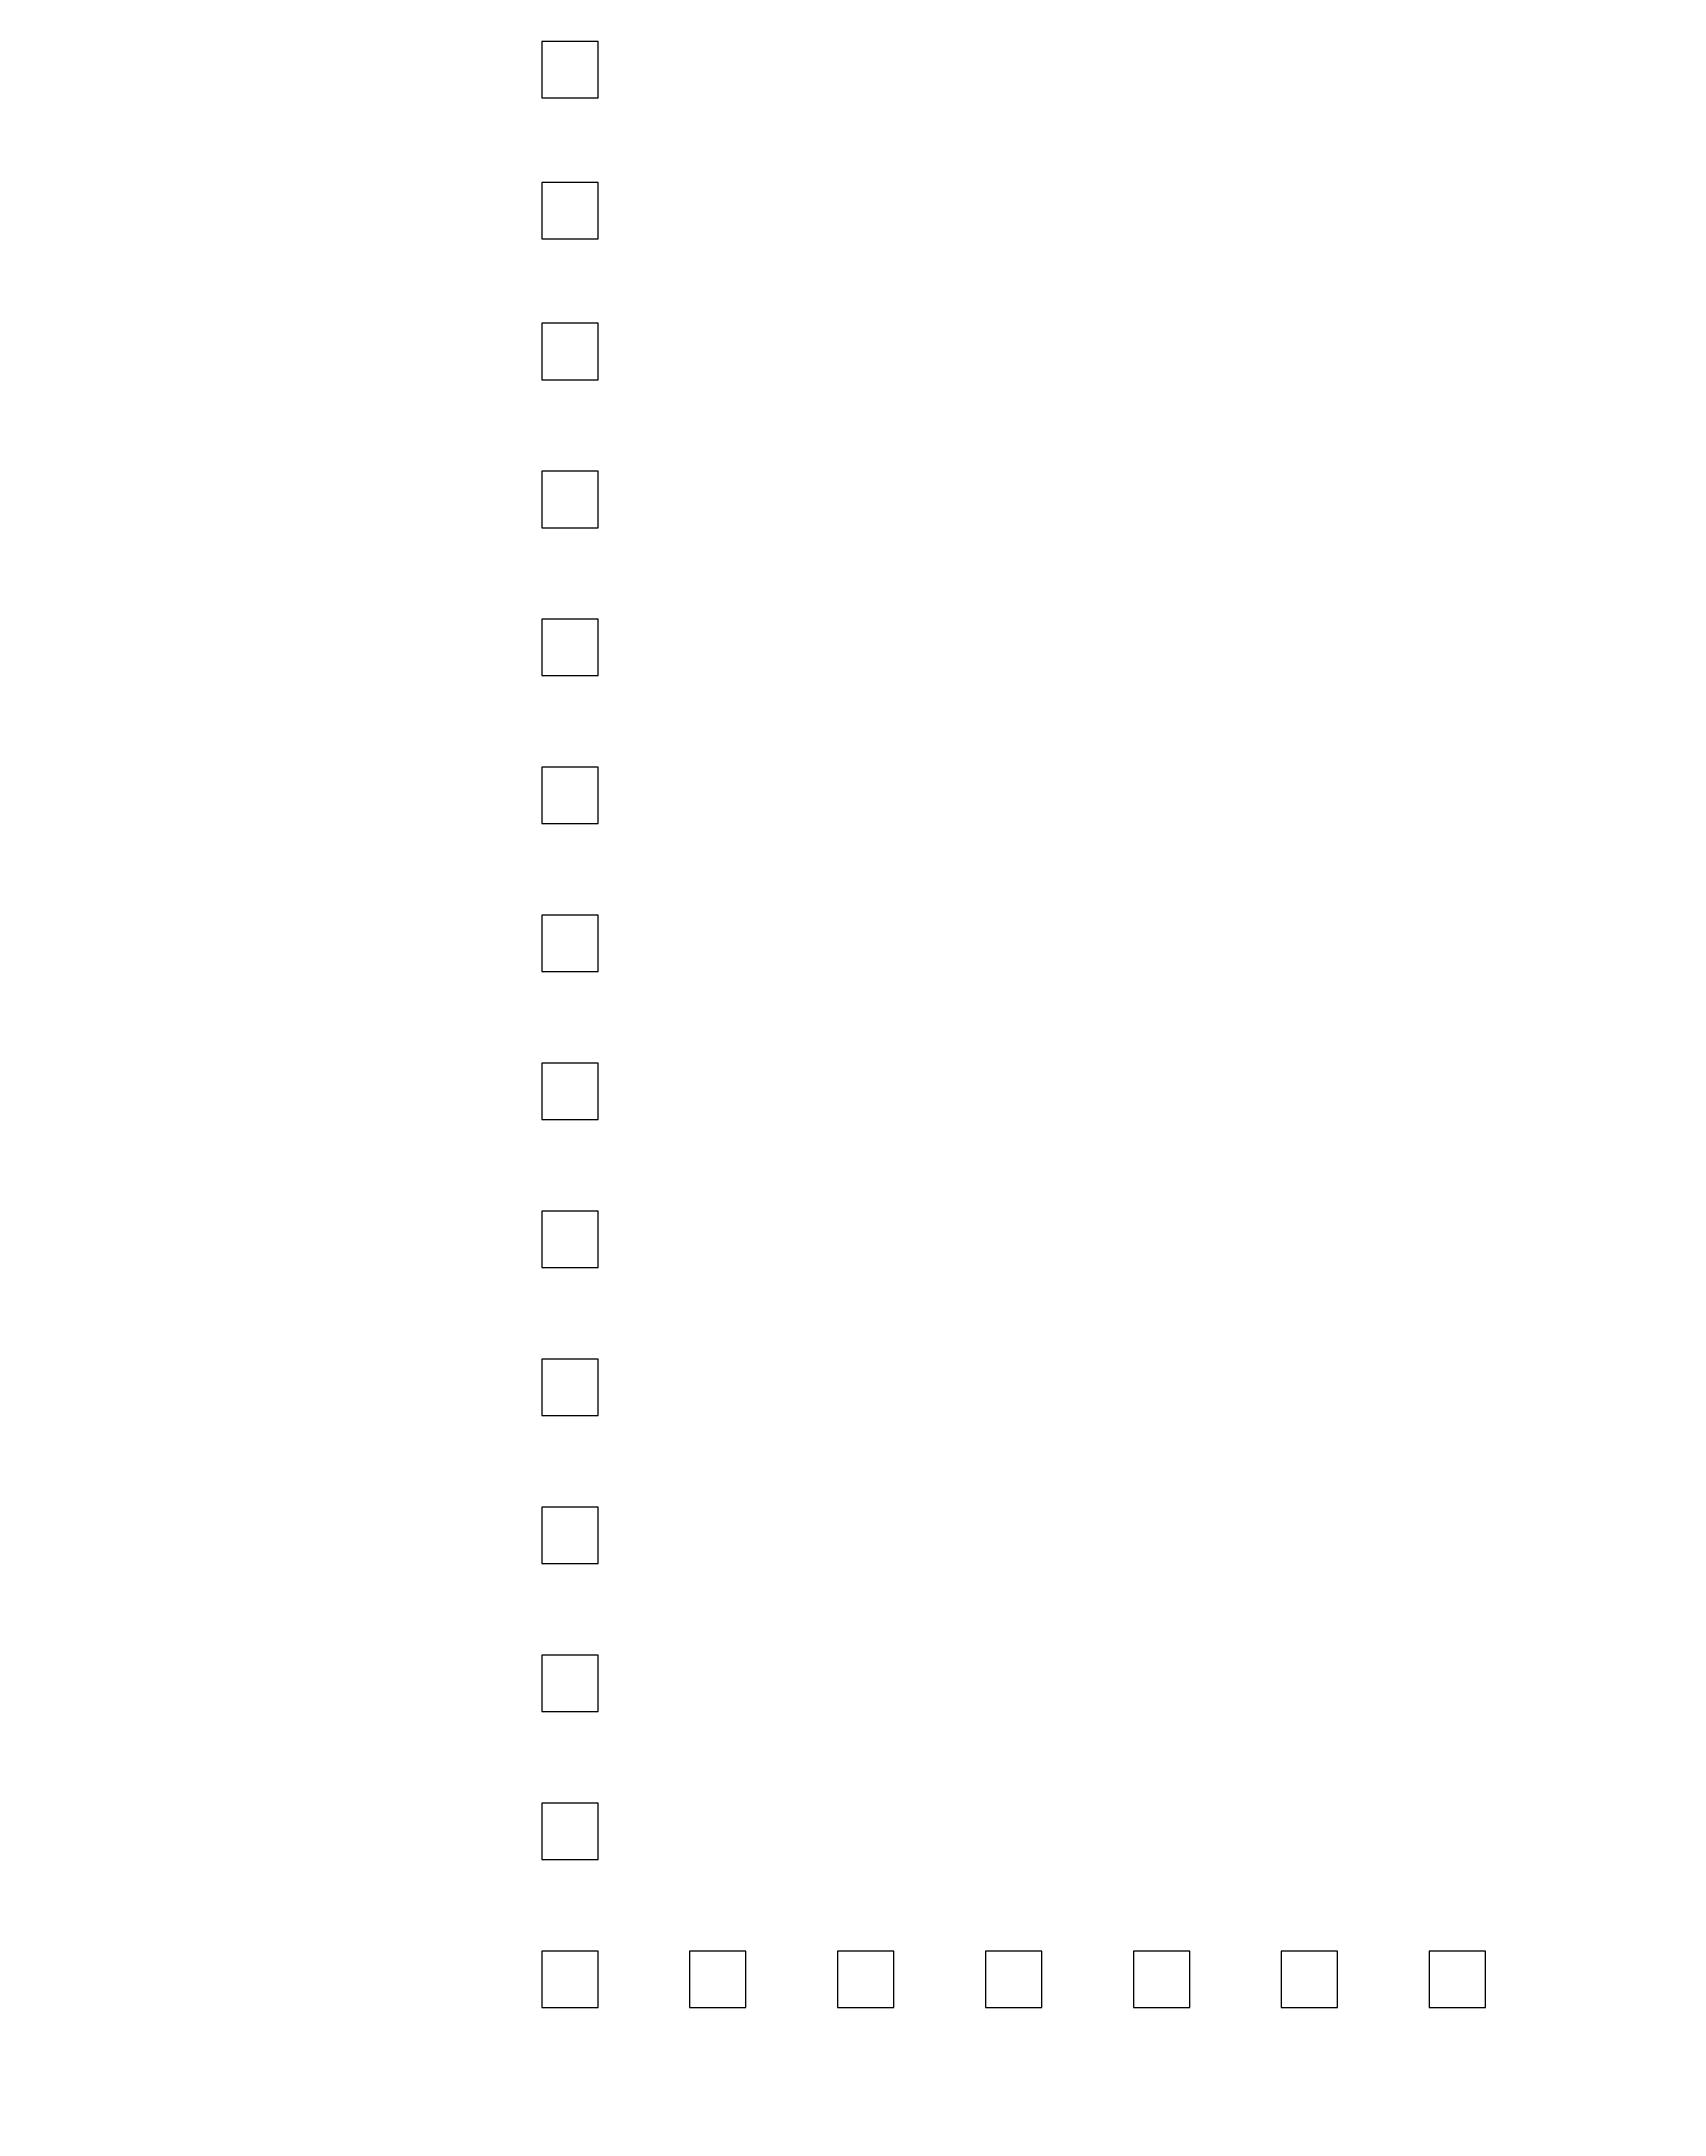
# Model space of a CAD drawing. Extents: x -1190 to 1093, y 0 to 939.
# Drawn here: x 458.9 to 574.1, y 386.2 to 533.3 of the extents above; entities that cross this region are included whole.
import ezdxf

# ---------------------------------------------------------------- set-up
doc = ezdxf.new("R2010")
doc.units = 0
doc.header["$LTSCALE"] = 2.5
doc.layers.get('DEFPOINTS').update_dxf_attribs({"linetype": 'CONTINUOUS'})
for name, color, linetype in [('AM_0', 7, 'CONTINUOUS'), ('AM_4', 3, 'CONTINUOUS'), ('AM_5', 3, 'CONTINUOUS')]:
    doc.layers.add(name, color=color, linetype=linetype)
doc.styles.get("Standard").update_dxf_attribs({"font": 'ISOCP.SHX'})
doc.dimstyles.get("Standard").update_dxf_attribs({"dimtxt": 0.18, "dimasz": 0.18, "dimexe": 0.18, "dimexo": 0.0625, "dimgap": 0.09, "dimtad": 0, "dimtih": 1, "dimtoh": 1, "dimzin": 0, "dimcen": 0.09, "dimazin": 3, "dimtfac": 1, "dimtofl": 0, "dimtmove": 0, "dimatfit": 3})

# ---------------------------------------------------------------- blocks, each defined once
blk = doc.blocks.new('A$C85BF78AF')
at = {"layer": 'AM_4'}
for p, q in [((4, 4), (0, 4)), ((0, 4), (0, 0)), ((4, 0), (4, 4)), ((0, 0), (4, 0))]:
    blk.add_line(p, q, dxfattribs=at)
for points in [[(0, 135.5), (4, 135.5), (4, 139.5), (0, 139.5)], [(0, 125.5), (4, 125.5), (4, 129.5), (0, 129.5)], [(0, 115.5), (4, 115.5), (4, 119.5), (0, 119.5)], [(0, 105), (4, 105), (4, 109), (0, 109)], [(0, 94.5), (4, 94.5), (4, 98.5), (0, 98.5)], [(0, 84), (4, 84), (4, 88), (0, 88)], [(0, 73.5), (4, 73.5), (4, 77.5), (0, 77.5)], [(0, 63), (4, 63), (4, 67), (0, 67)], [(0, 52.5), (4, 52.5), (4, 56.5), (0, 56.5)], [(0, 42), (4, 42), (4, 46), (0, 46)], [(0, 31.5), (4, 31.5), (4, 35.5), (0, 35.5)], [(0, 21), (4, 21), (4, 25), (0, 25)], [(0, 10.5), (4, 10.5), (4, 14.5), (0, 14.5)], [(10.5, 0), (14.5, 0), (14.5, 4), (10.5, 4)], [(21, 0), (25, 0), (25, 4), (21, 4)], [(31.5, 0), (35.5, 0), (35.5, 4), (31.5, 4)], [(42, 0), (46, 0), (46, 4), (42, 4)], [(52.5, 0), (56.5, 0), (56.5, 4), (52.5, 4)], [(63, 0), (67, 0), (67, 4), (63, 4)]]:
    blk.add_lwpolyline(points, close=True, dxfattribs=at)
blk = doc.blocks.new('*U114')
at = {"layer": 'AM_5', "color": 2}
blk.add_text('674', height=8.75, dxfattribs=at).set_placement((443.12, 318.42))
blk = doc.blocks.new('*D76')
at = {"layer": 'AM_5'}
for p, q in [((115.55, 391.31), (115.55, 312.17)), ((789.41, 391.31), (789.41, 312.17)), ((121.8, 314.67), (783.16, 314.67))]:
    blk.add_line(p, q, dxfattribs=at)
for points in [[(121.8, 315.71), (121.8, 313.63), (115.55, 314.67)], [(783.16, 315.71), (783.16, 313.63), (789.41, 314.67)]]:
    blk.add_solid(points, dxfattribs=at)
at = {"layer": 'DEFPOINTS', "color": 0}
for p in [(115.55, 393.81), (789.41, 393.81), (789.41, 314.67)]:
    blk.add_point(p, dxfattribs=at)
at = {"layer": 'AM_0'}
blk.add_blockref('*U114', (0, 0), dxfattribs=at)

msp = doc.modelspace()

# ---------------------------------------------------------------- block references
at = {"layer": 'AM_0'}
msp.add_blockref('A$C85BF78AF', (494.41, 393.806), dxfattribs=at)

# ---------------------------------------------------------------- dimensions: what is measured, and where the dimension line sits
at = {"layer": 'AM_5'}
dim = msp.add_linear_dim(base=(789.41, 314.67), p1=(115.553, 393.806), p2=(789.41, 393.806), angle=0, dimstyle='Standard', override={"dimscale": 2.5, "dimdec": 0}, dxfattribs=at)
dim.commit()
dim.dimension.update_dxf_attribs({"geometry": '*D76', "text_midpoint": (452.482, 322.795)})

doc.saveas('drawing.dxf')
